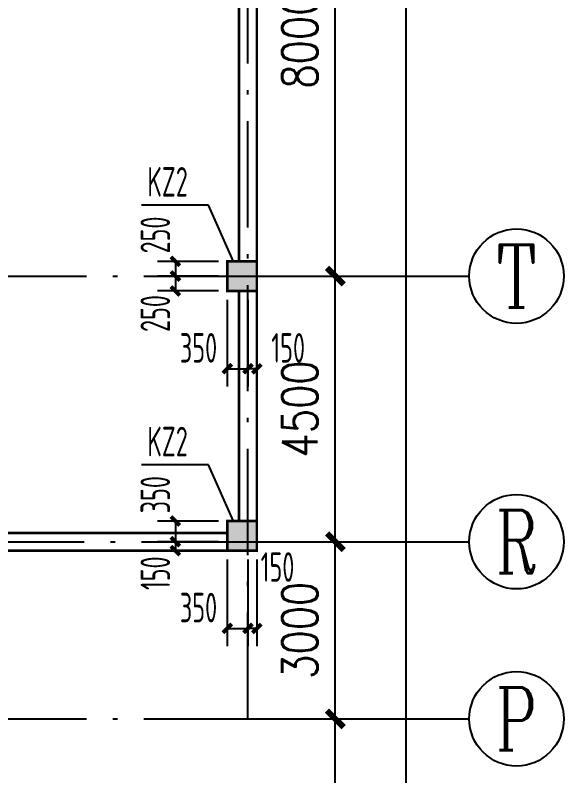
# Model space of a CAD drawing. Extents: x 2468086 to 6957054, y -3413633 to -667223.
# Drawn here: x 5202331 to 5211616, y -1159233 to -1146347 of the extents above; entities that cross this region are included whole.
import ezdxf
from ezdxf.enums import TextEntityAlignment as Align

# ---------------------------------------------------------------- set-up
doc = ezdxf.new("R2010")
doc.units = 0
doc.header["$LTSCALE"] = 100
doc.header["$MEASUREMENT"] = 0
doc.linetypes.add('2', pattern=[18.49999958649278, 11.9999997317791, -2.999999932944775, 0.4999999888241291, -2.999999932944775])
doc.layers.get('0').update_dxf_attribs({"linetype": 'CONTINUOUS'})
doc.layers.get('DEFPOINTS').update_dxf_attribs({"linetype": 'CONTINUOUS'})
for name, color, linetype in [('AXIS', 3, 'CONTINUOUS'), ('AXIS_TEXT', 7, 'CONTINUOUS'), ('墙__实线', 3, 'CONTINUOUS'), ('柱', 2, 'CONTINUOUS'), ('柱填充', 43, 'CONTINUOUS'), ('柱编号', 211, 'CONTINUOUS'), ('轴线__尺寸数字', 7, 'CONTINUOUS'), ('轴线__点划线', 252, '2'), ('通风井定位', 145, 'CONTINUOUS')]:
    doc.layers.add(name, color=color, linetype=linetype)
doc.styles.add('_TCH_AXIS', font='COMPLEX', dxfattribs={"bigfont": 'GBCBIG'})
doc.styles.add('DIM_FONT', font='SIMPLEX.shx', dxfattribs={"width": 0.8})
doc.styles.add('GB', font='gbxwxt.shx', dxfattribs={"width": 0.7, "height": 500, "bigfont": 'gbhzfs.shx'})
doc.dimstyles.new('DIMN200', dxfattribs={"dimscale": 2, "dimtxt": 300, "dimasz": 100, "dimexe": 250, "dimexo": 300, "dimgap": 150, "dimtad": 1, "dimdec": 0, "dimzin": 0, "dimdsep": 46, "dimtxsty": 'DIM_FONT', "dimblk": 'ARCHTICK', "dimcen": 0.09, "dimclrt": 7, "dimazin": 2, "dimtfac": 1, "dimtdec": 0, "dimtix": 1, "dimtmove": 2, "dimatfit": 3, "dimldrblk": 'ARCHTICK', "dimfxl": 1, "dimtolj": 1, "dimtzin": 0, "dimarcsym": 0})
doc.dimstyles.new('LYSDIM1', dxfattribs={"dimtxt": 375, "dimasz": 1.5, "dimexe": 300, "dimexo": 150, "dimgap": 90, "dimtad": 1, "dimdec": 0, "dimzin": 0, "dimdsep": 46, "dimtxsty": 'GB', "dimblk1": 'JT', "dimblk2": 'JT', "dimsah": 1, "dimcen": 0, "dimclrt": 7, "dimadec": 0, "dimazin": 0, "dimtfac": 1, "dimtdec": 0, "dimtix": 1, "dimtmove": 2, "dimatfit": 3, "dimldrblk": 'JT', "dimfxl": 1, "dimtolj": 1, "dimtzin": 0, "dimarcsym": 0})

# ---------------------------------------------------------------- blocks, each defined once
blk = doc.blocks.new('_ARCHTICK')
at = {"color": 0, "const_width": 0.5}
blk.add_lwpolyline([(-0.7071067811866669, -0.7071067811866669), (0.7071067811866669, 0.7071067811866669)], dxfattribs=at)
blk = doc.blocks.new('*D2824')
at = {"layer": 'AXIS', "color": 0, "lineweight": -2, "transparency": 16777216}
for p, q in [((5206621.797961389, -1158267.833379253), (5208249.421551455, -1158267.833379253)), ((5207749.421551455, -1164267.833379253), (5207749.421551455, -1158267.833379253)), ((5206621.797961389, -1164267.833379253), (5208249.421551455, -1164267.833379253))]:
    blk.add_line(p, q, dxfattribs=at)
at = {"layer": 'DEFPOINTS', "color": 0, "transparency": 16777216}
for p in [(5206021.797961389, -1158267.833379253), (5207749.421551455, -1158267.833379253), (5206021.797961389, -1164267.833379253)]:
    blk.add_point(p, dxfattribs=at)
at = {"layer": 'AXIS', "color": 0, "lineweight": -2, "transparency": 16777216, "xscale": 200, "yscale": 200, "zscale": 200}
for p, rotation in [((5207749.421551455, -1158267.833379253), 90), ((5207749.421551455, -1164267.833379253), 270)]:
    blk.add_blockref('_ARCHTICK', p, dxfattribs=dict(at, rotation=rotation))
at = {"layer": 'AXIS', "color": 7, "transparency": 16777216, "insert": (5207149.421551455, -1161267.833379252), "char_height": 600, "attachment_point": 5, "rotation": 90, "style": 'DIM_FONT'}
blk.add_mtext('\\A1;6000', dxfattribs=at)
blk = doc.blocks.new('*D2825')
at = {"layer": 'AXIS', "color": 0, "lineweight": -2, "transparency": 16777216}
for p, q in [((5206621.797961389, -1155267.833379256), (5208249.421551455, -1155267.833379256)), ((5207749.421551455, -1158267.833379253), (5207749.421551455, -1155267.833379256)), ((5206621.797961389, -1158267.833379253), (5208249.421551455, -1158267.833379253))]:
    blk.add_line(p, q, dxfattribs=at)
at = {"layer": 'DEFPOINTS', "color": 0, "transparency": 16777216}
for p in [(5206021.797961389, -1155267.833379256), (5207749.421551455, -1155267.833379256), (5206021.797961389, -1158267.833379253)]:
    blk.add_point(p, dxfattribs=at)
at = {"layer": 'AXIS', "color": 0, "lineweight": -2, "transparency": 16777216, "xscale": 200, "yscale": 200, "zscale": 200}
for p, rotation in [((5207749.421551455, -1155267.833379256), 90), ((5207749.421551455, -1158267.833379253), 270)]:
    blk.add_blockref('_ARCHTICK', p, dxfattribs=dict(at, rotation=rotation))
at = {"layer": 'AXIS', "color": 7, "transparency": 16777216, "insert": (5207149.421551455, -1156767.833379254), "char_height": 600, "attachment_point": 5, "rotation": 90, "style": 'DIM_FONT'}
blk.add_mtext('\\A1;3000', dxfattribs=at)
blk = doc.blocks.new('*D2826')
at = {"layer": 'AXIS', "color": 0, "lineweight": -2, "transparency": 16777216}
for p, q in [((5206621.797961389, -1150767.833379259), (5208249.421551455, -1150767.833379259)), ((5207749.421551455, -1155267.833379256), (5207749.421551455, -1150767.833379259)), ((5206621.797961389, -1155267.833379256), (5208249.421551455, -1155267.833379256))]:
    blk.add_line(p, q, dxfattribs=at)
at = {"layer": 'DEFPOINTS', "color": 0, "transparency": 16777216}
for p in [(5206021.797961389, -1150767.833379259), (5207749.421551455, -1150767.833379259), (5206021.797961389, -1155267.833379256)]:
    blk.add_point(p, dxfattribs=at)
at = {"layer": 'AXIS', "color": 0, "lineweight": -2, "transparency": 16777216, "xscale": 200, "yscale": 200, "zscale": 200}
for p, rotation in [((5207749.421551455, -1150767.833379259), 90), ((5207749.421551455, -1155267.833379256), 270)]:
    blk.add_blockref('_ARCHTICK', p, dxfattribs=dict(at, rotation=rotation))
at = {"layer": 'AXIS', "color": 7, "transparency": 16777216, "insert": (5207149.421551455, -1153017.833379257), "char_height": 600, "attachment_point": 5, "rotation": 90, "style": 'DIM_FONT'}
blk.add_mtext('\\A1;4500', dxfattribs=at)
blk = doc.blocks.new('*D2827')
at = {"layer": 'AXIS', "color": 0, "lineweight": -2, "transparency": 16777216}
for p, q in [((5206621.797961389, -1142767.833379258), (5208249.421551455, -1142767.833379258)), ((5207749.421551455, -1150767.833379259), (5207749.421551455, -1142767.833379258)), ((5206621.797961389, -1150767.833379259), (5208249.421551455, -1150767.833379259))]:
    blk.add_line(p, q, dxfattribs=at)
at = {"layer": 'DEFPOINTS', "color": 0, "transparency": 16777216}
for p in [(5206021.797961389, -1142767.833379258), (5207749.421551455, -1142767.833379258), (5206021.797961389, -1150767.833379259)]:
    blk.add_point(p, dxfattribs=at)
at = {"layer": 'AXIS', "color": 0, "lineweight": -2, "transparency": 16777216, "xscale": 200, "yscale": 200, "zscale": 200}
for p, rotation in [((5207749.421551455, -1142767.833379258), 90), ((5207749.421551455, -1150767.833379259), 270)]:
    blk.add_blockref('_ARCHTICK', p, dxfattribs=dict(at, rotation=rotation))
at = {"layer": 'AXIS', "color": 7, "transparency": 16777216, "insert": (5207149.421551455, -1146767.833379258), "char_height": 600, "attachment_point": 5, "rotation": 90, "style": 'DIM_FONT'}
blk.add_mtext('\\A1;8000', dxfattribs=at)
blk = doc.blocks.new('*D2834')
at = {"layer": 'AXIS', "color": 0, "lineweight": -2, "transparency": 16777216}
for p, q in [((5206621.797961389, -1102767.833379262), (5209449.421551455, -1102767.833379262)), ((5208949.421551455, -1236967.592451913), (5208949.421551455, -1102767.833379262)), ((5206621.797961389, -1236967.592451913), (5209449.421551455, -1236967.592451913))]:
    blk.add_line(p, q, dxfattribs=at)
at = {"layer": 'DEFPOINTS', "color": 0, "transparency": 16777216}
for p in [(5206021.797961389, -1102767.833379262), (5208949.421551455, -1102767.833379262), (5206021.797961389, -1236967.592451913)]:
    blk.add_point(p, dxfattribs=at)
at = {"layer": 'AXIS', "color": 0, "lineweight": -2, "transparency": 16777216, "xscale": 200, "yscale": 200, "zscale": 200}
for p, rotation in [((5208949.421551455, -1102767.833379262), 90), ((5208949.421551455, -1236967.592451913), 270)]:
    blk.add_blockref('_ARCHTICK', p, dxfattribs=dict(at, rotation=rotation))
at = {"layer": 'AXIS', "color": 7, "transparency": 16777216, "insert": (5208349.421551455, -1169867.712915587), "char_height": 600, "attachment_point": 5, "rotation": 90, "style": 'DIM_FONT'}
blk.add_mtext('\\A1;134200', dxfattribs=at)
blk = doc.blocks.new('JT')
at = {"layer": '轴线__尺寸数字', "const_width": 44.9999988079071}
blk.add_lwpolyline([(-50.00000000000364, -50), (49.99999999999636, 50)], dxfattribs=at)
blk.add_lwpolyline([(-50.00000000000364, -50), (49.99999999999636, 50)], dxfattribs=at)
blk = doc.blocks.new('*D3072')
at = {"layer": 'DEFPOINTS', "color": 0, "transparency": 16777216}
for p in [(5205920.786342863, -1150517.799971445), (5205041.702025343, -1150767.833379255), (5205920.786342863, -1150767.833379255)]:
    blk.add_point(p, dxfattribs=at)
at = {"layer": '通风井定位', "color": 0, "lineweight": -2, "transparency": 16777216}
for p, q in [((5205770.786342863, -1150517.799971445), (5204741.702025343, -1150517.799971445)), ((5205041.702025343, -1150519.299971445), (5205041.702025343, -1150766.333379255)), ((5205770.786342863, -1150767.833379255), (5204741.702025343, -1150767.833379255))]:
    blk.add_line(p, q, dxfattribs=at)
at = {"layer": '通风井定位', "color": 0, "lineweight": -2, "transparency": 16777216, "xscale": 1.5, "yscale": 1.5, "zscale": 1.5}
for p, rotation in [((5205041.702025343, -1150517.799971445), 90), ((5205041.702025343, -1150767.833379255), 270)]:
    blk.add_blockref('JT', p, dxfattribs=dict(at, rotation=rotation))
at = {"layer": '通风井定位', "color": 7, "transparency": 16777216, "insert": (5204701.598419873, -1150070.623580236), "char_height": 500, "attachment_point": 5, "rotation": 90, "style": 'GB'}
blk.add_mtext('\\A1;250', dxfattribs=at)
blk = doc.blocks.new('*D3073')
at = {"layer": 'DEFPOINTS', "color": 0, "transparency": 16777216}
for p in [(5205920.786342863, -1150767.833379255), (5205041.702025343, -1151017.799971445), (5205920.786342863, -1151017.799971445)]:
    blk.add_point(p, dxfattribs=at)
at = {"layer": '通风井定位', "color": 0, "lineweight": -2, "transparency": 16777216}
for p, q in [((5205770.786342863, -1150767.833379255), (5204741.702025343, -1150767.833379255)), ((5205041.702025343, -1150769.333379255), (5205041.702025343, -1151016.299971445)), ((5205770.786342863, -1151017.799971445), (5204741.702025343, -1151017.799971445))]:
    blk.add_line(p, q, dxfattribs=at)
at = {"layer": '通风井定位', "color": 0, "lineweight": -2, "transparency": 16777216, "xscale": 1.5, "yscale": 1.5, "zscale": 1.5}
for p, rotation in [((5205041.702025343, -1150767.833379255), 90), ((5205041.702025343, -1151017.799971445), 270)]:
    blk.add_blockref('JT', p, dxfattribs=dict(at, rotation=rotation))
at = {"layer": '通风井定位', "color": 7, "transparency": 16777216, "insert": (5204701.598419873, -1151401.32611626), "char_height": 500, "attachment_point": 5, "rotation": 90, "style": 'GB'}
blk.add_mtext('\\A1;250', dxfattribs=at)
blk = doc.blocks.new('*D3074')
at = {"layer": 'DEFPOINTS', "color": 0, "transparency": 16777216}
for p in [(5205920.786342863, -1151017.799971445), (5206270.792446379, -1151017.799971445), (5206270.792446379, -1152335.801411703)]:
    blk.add_point(p, dxfattribs=at)
at = {"layer": '通风井定位', "color": 0, "lineweight": -2, "transparency": 16777216}
for p, q in [((5205920.786342863, -1151167.799971445), (5205920.786342863, -1152635.801411703)), ((5206270.792446379, -1151167.799971445), (5206270.792446379, -1152635.801411703)), ((5205922.286342863, -1152335.801411703), (5206269.292446379, -1152335.801411703))]:
    blk.add_line(p, q, dxfattribs=at)
at = {"layer": '通风井定位', "color": 0, "lineweight": -2, "transparency": 16777216, "xscale": 1.5, "yscale": 1.5, "zscale": 1.5, "rotation": 180}
blk.add_blockref('JT', (5205920.786342863, -1152335.801411703), dxfattribs=at)
at = {"layer": '通风井定位', "color": 0, "lineweight": -2, "transparency": 16777216, "xscale": 1.5, "yscale": 1.5, "zscale": 1.5}
blk.add_blockref('JT', (5206270.792446379, -1152335.801411703), dxfattribs=at)
at = {"layer": '通风井定位', "color": 7, "transparency": 16777216, "insert": (5205433.23536442, -1151982.591714231), "char_height": 500, "attachment_point": 5, "style": 'GB'}
blk.add_mtext('\\A1;350', dxfattribs=at)
blk = doc.blocks.new('*D3075')
at = {"layer": 'DEFPOINTS', "color": 0, "transparency": 16777216}
for p in [(5206270.798549894, -1151017.799971445), (5206420.786342863, -1151017.799971445), (5206270.798549894, -1152335.801411703)]:
    blk.add_point(p, dxfattribs=at)
at = {"layer": '通风井定位', "color": 0, "lineweight": -2, "transparency": 16777216}
for p, q in [((5206270.798549894, -1151167.799971445), (5206270.798549894, -1152635.801411703)), ((5206420.786342863, -1151167.799971445), (5206420.786342863, -1152635.801411703)), ((5206269.298549894, -1152335.801411703), (5206267.798549894, -1152335.801411703)), ((5206420.786342863, -1152335.801411703), (5206270.798549894, -1152335.801411703)), ((5206422.286342863, -1152335.801411703), (5206423.786342863, -1152335.801411703))]:
    blk.add_line(p, q, dxfattribs=at)
at = {"layer": '通风井定位', "color": 0, "lineweight": -2, "transparency": 16777216, "xscale": 1.5, "yscale": 1.5, "zscale": 1.5}
blk.add_blockref('JT', (5206270.798549894, -1152335.801411703), dxfattribs=at)
at = {"layer": '通风井定位', "color": 0, "lineweight": -2, "transparency": 16777216, "xscale": 1.5, "yscale": 1.5, "zscale": 1.5, "rotation": 180}
blk.add_blockref('JT', (5206420.786342863, -1152335.801411703), dxfattribs=at)
at = {"layer": '通风井定位', "color": 7, "transparency": 16777216, "insert": (5206951.163663408, -1151982.591714231), "char_height": 500, "attachment_point": 5, "style": 'GB'}
blk.add_mtext('\\A1;150', dxfattribs=at)
blk = doc.blocks.new('*D3076')
at = {"layer": 'DEFPOINTS', "color": 0, "transparency": 16777216}
for p in [(5205920.786342863, -1154917.799971445), (5205041.702025343, -1155267.833379256), (5205920.786342863, -1155267.833379256)]:
    blk.add_point(p, dxfattribs=at)
at = {"layer": '通风井定位', "color": 0, "lineweight": -2, "transparency": 16777216}
for p, q in [((5205770.786342863, -1154917.799971445), (5204741.702025343, -1154917.799971445)), ((5205041.702025343, -1154919.299971445), (5205041.702025343, -1155266.333379256)), ((5205770.786342863, -1155267.833379256), (5204741.702025343, -1155267.833379256))]:
    blk.add_line(p, q, dxfattribs=at)
at = {"layer": '通风井定位', "color": 0, "lineweight": -2, "transparency": 16777216, "xscale": 1.5, "yscale": 1.5, "zscale": 1.5}
for p, rotation in [((5205041.702025343, -1154917.799971445), 90), ((5205041.702025343, -1155267.833379256), 270)]:
    blk.add_blockref('JT', p, dxfattribs=dict(at, rotation=rotation))
at = {"layer": '通风井定位', "color": 7, "transparency": 16777216, "insert": (5204701.598419873, -1154470.623580236), "char_height": 500, "attachment_point": 5, "rotation": 90, "style": 'GB'}
blk.add_mtext('\\A1;350', dxfattribs=at)
blk = doc.blocks.new('*D3077')
at = {"layer": 'DEFPOINTS', "color": 0, "transparency": 16777216}
for p in [(5205920.786342863, -1155267.833379256), (5205041.702025343, -1155417.799971445), (5205920.786342863, -1155417.799971445)]:
    blk.add_point(p, dxfattribs=at)
at = {"layer": '通风井定位', "color": 0, "lineweight": -2, "transparency": 16777216}
for p, q in [((5205770.786342863, -1155267.833379256), (5204741.702025343, -1155267.833379256)), ((5205041.702025343, -1155266.333379256), (5205041.702025343, -1155264.833379256)), ((5205041.702025343, -1155267.833379256), (5205041.702025343, -1155417.799971445)), ((5205770.786342863, -1155417.799971445), (5204741.702025343, -1155417.799971445)), ((5205041.702025343, -1155419.299971445), (5205041.702025343, -1155420.799971445))]:
    blk.add_line(p, q, dxfattribs=at)
at = {"layer": '通风井定位', "color": 0, "lineweight": -2, "transparency": 16777216, "xscale": 1.5, "yscale": 1.5, "zscale": 1.5}
for p, rotation in [((5205041.702025343, -1155267.833379256), 270), ((5205041.702025343, -1155417.799971445), 90)]:
    blk.add_blockref('JT', p, dxfattribs=dict(at, rotation=rotation))
at = {"layer": '通风井定位', "color": 7, "transparency": 16777216, "insert": (5204701.598419873, -1155801.32611626), "char_height": 500, "attachment_point": 5, "rotation": 90, "style": 'GB'}
blk.add_mtext('\\A1;150', dxfattribs=at)
blk = doc.blocks.new('*D3078')
at = {"layer": 'DEFPOINTS', "color": 0, "transparency": 16777216}
for p in [(5205920.786342863, -1155417.799971445), (5206270.792446379, -1155417.799971445), (5206270.792446379, -1156735.801411703)]:
    blk.add_point(p, dxfattribs=at)
at = {"layer": '通风井定位', "color": 0, "lineweight": -2, "transparency": 16777216}
for p, q in [((5205920.786342863, -1155567.799971445), (5205920.786342863, -1157035.801411703)), ((5206270.792446379, -1155567.799971445), (5206270.792446379, -1157035.801411703)), ((5205922.286342863, -1156735.801411703), (5206269.292446379, -1156735.801411703))]:
    blk.add_line(p, q, dxfattribs=at)
at = {"layer": '通风井定位', "color": 0, "lineweight": -2, "transparency": 16777216, "xscale": 1.5, "yscale": 1.5, "zscale": 1.5, "rotation": 180}
blk.add_blockref('JT', (5205920.786342863, -1156735.801411703), dxfattribs=at)
at = {"layer": '通风井定位', "color": 0, "lineweight": -2, "transparency": 16777216, "xscale": 1.5, "yscale": 1.5, "zscale": 1.5}
blk.add_blockref('JT', (5206270.792446379, -1156735.801411703), dxfattribs=at)
at = {"layer": '通风井定位', "color": 7, "transparency": 16777216, "insert": (5205433.23536442, -1156382.591714231), "char_height": 500, "attachment_point": 5, "style": 'GB'}
blk.add_mtext('\\A1;350', dxfattribs=at)
blk = doc.blocks.new('*D3079')
at = {"layer": 'DEFPOINTS', "color": 0, "transparency": 16777216}
for p in [(5206270.798549894, -1155417.799971445), (5206420.786342863, -1155417.799971445), (5206270.798549894, -1156735.801411703)]:
    blk.add_point(p, dxfattribs=at)
at = {"layer": '通风井定位', "color": 0, "lineweight": -2, "transparency": 16777216}
for p, q in [((5206270.798549894, -1155567.799971445), (5206270.798549894, -1157035.801411703)), ((5206420.786342863, -1155567.799971445), (5206420.786342863, -1157035.801411703)), ((5206269.298549894, -1156735.801411703), (5206267.798549894, -1156735.801411703)), ((5206420.786342863, -1156735.801411703), (5206270.798549894, -1156735.801411703)), ((5206422.286342863, -1156735.801411703), (5206423.786342863, -1156735.801411703))]:
    blk.add_line(p, q, dxfattribs=at)
at = {"layer": '通风井定位', "color": 0, "lineweight": -2, "transparency": 16777216, "xscale": 1.5, "yscale": 1.5, "zscale": 1.5}
blk.add_blockref('JT', (5206270.798549894, -1156735.801411703), dxfattribs=at)
at = {"layer": '通风井定位', "color": 0, "lineweight": -2, "transparency": 16777216, "xscale": 1.5, "yscale": 1.5, "zscale": 1.5, "rotation": 180}
blk.add_blockref('JT', (5206420.786342863, -1156735.801411703), dxfattribs=at)
at = {"layer": '通风井定位', "color": 7, "transparency": 16777216, "insert": (5206770.774804531, -1155695.678826374), "char_height": 500, "attachment_point": 5, "style": 'GB'}
blk.add_mtext('\\A1;150', dxfattribs=at)

msp = doc.modelspace()

# ---------------------------------------------------------------- hatches: boundary and pattern name
at = {"layer": '柱填充'}
for points in [[(5205920.786342863, -1150517.799971445), (5205920.786342863, -1151017.799971445), (5206420.786342863, -1151017.799971445), (5206420.786342863, -1150517.799971445)], [(5205920.786342863, -1154917.799971445), (5205920.786342863, -1155417.799971445), (5206420.786342863, -1155417.799971445), (5206420.786342863, -1154917.799971445)]]:
    msp.add_hatch(color=256, dxfattribs=at).paths.add_polyline_path(points)

# ---------------------------------------------------------------- linework, layer by layer
at = {"layer": 'AXIS'}
for p, q in [((5206021.797961389, -1150767.833379259), (5210016.454349283, -1150767.833379259)), ((5206021.797961389, -1155267.833379256), (5210016.454349283, -1155267.833379256)), ((5206021.797961389, -1158267.833379256), (5210016.454349283, -1158267.833379256))]:
    msp.add_line(p, q, dxfattribs=at)
for centre in [(5210816.454349283, -1150767.833379259), (5210816.454349283, -1155267.833379256), (5210816.454349283, -1158267.833379256)]:
    msp.add_circle(centre, 800, dxfattribs=at)
at = {"layer": '墙__实线', "color": 94, "const_width": 44.9999988079071}
for points in [[(5206120.786342863, -1150517.799971445), (5206120.786342863, -1143017.799971445)], [(5206420.786342863, -1150517.799971445), (5206420.786342863, -1143017.799971445)], [(5206120.786342863, -1154917.799971445), (5206120.786342863, -1151017.799971445)], [(5206420.786342863, -1154917.799971445), (5206420.786342863, -1151017.799971445)], [(5201020.786342863, -1155117.799971445), (5205920.786342863, -1155117.799971445)], [(5201020.786342863, -1155417.799971445), (5205920.786342863, -1155417.799971445)]]:
    msp.add_lwpolyline(points, dxfattribs=at)
at = {"layer": '柱', "const_width": 44.9999988079071}
for points in [[(5205920.786342863, -1150517.799971445), (5205920.786342863, -1151017.799971445), (5206420.786342863, -1151017.799971445), (5206420.786342863, -1150517.799971445), (5205920.786342863, -1150517.799971445)], [(5205920.786342863, -1154917.799971445), (5205920.786342863, -1155417.799971445), (5206420.786342863, -1155417.799971445), (5206420.786342863, -1154917.799971445), (5205920.786342863, -1154917.799971445)]]:
    msp.add_lwpolyline(points, dxfattribs=at)
at = {"layer": '柱编号'}
for p, q in [((5205600.638453469, -1149563.52099376), (5204468.441655077, -1149563.52099376)), ((5206023.401046594, -1150517.799971445), (5205600.638453469, -1149563.52099376)), ((5205600.638453469, -1153963.52099376), (5204468.441655077, -1153963.52099376)), ((5206023.401046594, -1154917.799971445), (5205600.638453469, -1153963.52099376))]:
    msp.add_line(p, q, dxfattribs=at)
at = {"layer": '轴线__点划线', "ltscale": 1.5}
for p, q in [((5206270.798549894, -1158267.833379255), (5206270.798549894, -1100139.407037986)), ((5096285.060672606, -1150767.833379256), (5210016.454349283, -1150767.833379256)), ((5126770.798549895, -1155267.833379256), (5210016.454349283, -1155267.833379256)), ((5096285.060672606, -1158267.833379256), (5210016.454349283, -1158267.833379256))]:
    msp.add_line(p, q, dxfattribs=at)

# ---------------------------------------------------------------- texts
at = {"layer": 'AXIS_TEXT', "style": '_TCH_AXIS'}
for s, width, p, p2 in [('T', 0.9333333333344532, (5210461.446223699, -1151300.345567635), (5211171.462474868, -1151300.345567635)), ('R', 0.7777777777787109, (5210461.446223699, -1155800.345567632), (5211171.462474868, -1155800.345567632)), ('P', 0.8235294117656939, (5210461.446223699, -1158800.345567632), (5211171.462474868, -1158800.345567632))]:
    msp.add_text(s, height=1065.02437675244, dxfattribs=dict(at, width=width)).set_placement(p, p2, align=Align.FIT)
at = {"layer": '柱编号', "style": 'GB', "width": 0.7}
for p in [(5204566.638611002, -1149420.163152318), (5204566.638611002, -1153820.163152318)]:
    msp.add_text('KZ2', height=500, dxfattribs=at).set_placement(p)

# ---------------------------------------------------------------- dimensions: what is measured, and where the dimension line sits
at = {"layer": 'AXIS'}
for p1, p2, distance, picture, middle in [((5206021.797961389, -1236967.592451913), (5206021.797961389, -1102767.833379262), -2927.6235900660977, '*D2834', (5208349.421551455, -1169867.712915587)), ((5206021.797961389, -1150767.833379259), (5206021.797961389, -1142767.833379258), -1727.6235900660977, '*D2827', (5207149.421551455, -1146767.833379258)), ((5206021.797961389, -1155267.833379256), (5206021.797961389, -1150767.833379259), -1727.6235900660977, '*D2826', (5207149.421551455, -1153017.833379257)), ((5206021.797961389, -1158267.833379253), (5206021.797961389, -1155267.833379256), -1727.6235900660977, '*D2825', (5207149.421551455, -1156767.833379254)), ((5206021.797961389, -1164267.833379253), (5206021.797961389, -1158267.833379253), -1727.6235900660977, '*D2824', (5207149.421551455, -1161267.833379252))]:
    dim = msp.add_aligned_dim(p1=p1, p2=p2, distance=distance, dimstyle='DIMN200', dxfattribs=at)
    dim.commit()
    dim.dimension.update_dxf_attribs({"geometry": picture, "text_midpoint": middle})
at = {"layer": '通风井定位'}
for base, p1, p2, picture, middle in [((5205041.702025343, -1150767.833379255), (5205920.786342863, -1150517.799971445), (5205920.786342863, -1150767.833379255), '*D3072', (5204701.598419873, -1150070.623580236)), ((5205041.702025343, -1151017.799971445), (5205920.786342863, -1150767.833379255), (5205920.786342863, -1151017.799971445), '*D3073', (5204701.598419873, -1151401.32611626)), ((5205041.702025343, -1155267.833379256), (5205920.786342863, -1154917.799971445), (5205920.786342863, -1155267.833379256), '*D3076', (5204701.598419873, -1154470.623580236)), ((5205041.702025343, -1155417.799971445), (5205920.786342863, -1155267.833379256), (5205920.786342863, -1155417.799971445), '*D3077', (5204701.598419873, -1155801.32611626))]:
    dim = msp.add_linear_dim(base=base, p1=p1, p2=p2, angle=90, dimstyle='LYSDIM1', override={"dimtxt": 500}, dxfattribs=at)
    dim.commit()
    dim.dimension.update_dxf_attribs({"geometry": picture, "text_midpoint": middle, "dimtype": 128})
for base, p1, p2, picture, middle in [((5206270.792446379, -1152335.801411703), (5205920.786342863, -1151017.799971445), (5206270.792446379, -1151017.799971445), '*D3074', (5205433.23536442, -1151982.591714231)), ((5206270.798549894, -1152335.801411703), (5206420.786342863, -1151017.799971445), (5206270.798549894, -1151017.799971445), '*D3075', (5206951.163663408, -1151982.591714231)), ((5206270.792446379, -1156735.801411703), (5205920.786342863, -1155417.799971445), (5206270.792446379, -1155417.799971445), '*D3078', (5205433.23536442, -1156382.591714231)), ((5206270.798549894, -1156735.801411703), (5206420.786342863, -1155417.799971445), (5206270.798549894, -1155417.799971445), '*D3079', (5206770.774804531, -1155695.678826374))]:
    dim = msp.add_linear_dim(base=base, p1=p1, p2=p2, dimstyle='LYSDIM1', override={"dimtxt": 500}, dxfattribs=at)
    dim.commit()
    dim.dimension.update_dxf_attribs({"geometry": picture, "text_midpoint": middle, "dimtype": 128})

doc.saveas('drawing.dxf')
